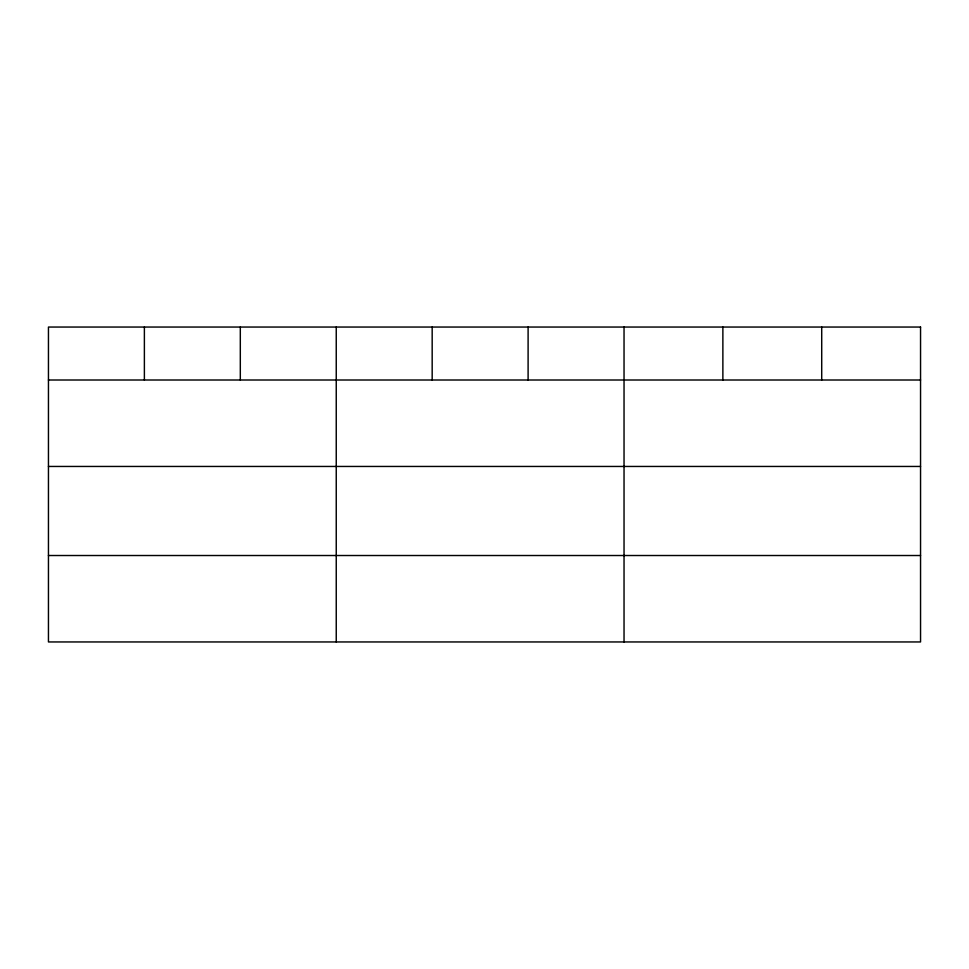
<?xml version="1.0" encoding="UTF-8"?>
<svg xmlns="http://www.w3.org/2000/svg" width="969" height="969" viewBox="0 0 969 969"><rect width="100%" height="100%" fill="white"/><g stroke="black" fill="none" stroke-linecap="round" stroke-linejoin="round"><path stroke-width="1.45" d="M48.45 380.005L920.55 380.005M48.45 466.452L920.55 466.452M48.45 555.516L920.55 555.516M821.712 327.05L821.712 380.005M722.874 327.05L722.874 380.005M624.036 327.05L624.036 641.95M528.105 327.05L528.105 380.005M432.174 327.05L432.174 380.005M336.243 327.05L336.243 641.95M240.312 327.05L240.312 380.005M144.381 327.05L144.381 380.005M920.55 327.05L48.45 327.05L48.45 641.95L920.55 641.95L920.55 327.05"/></g></svg>
